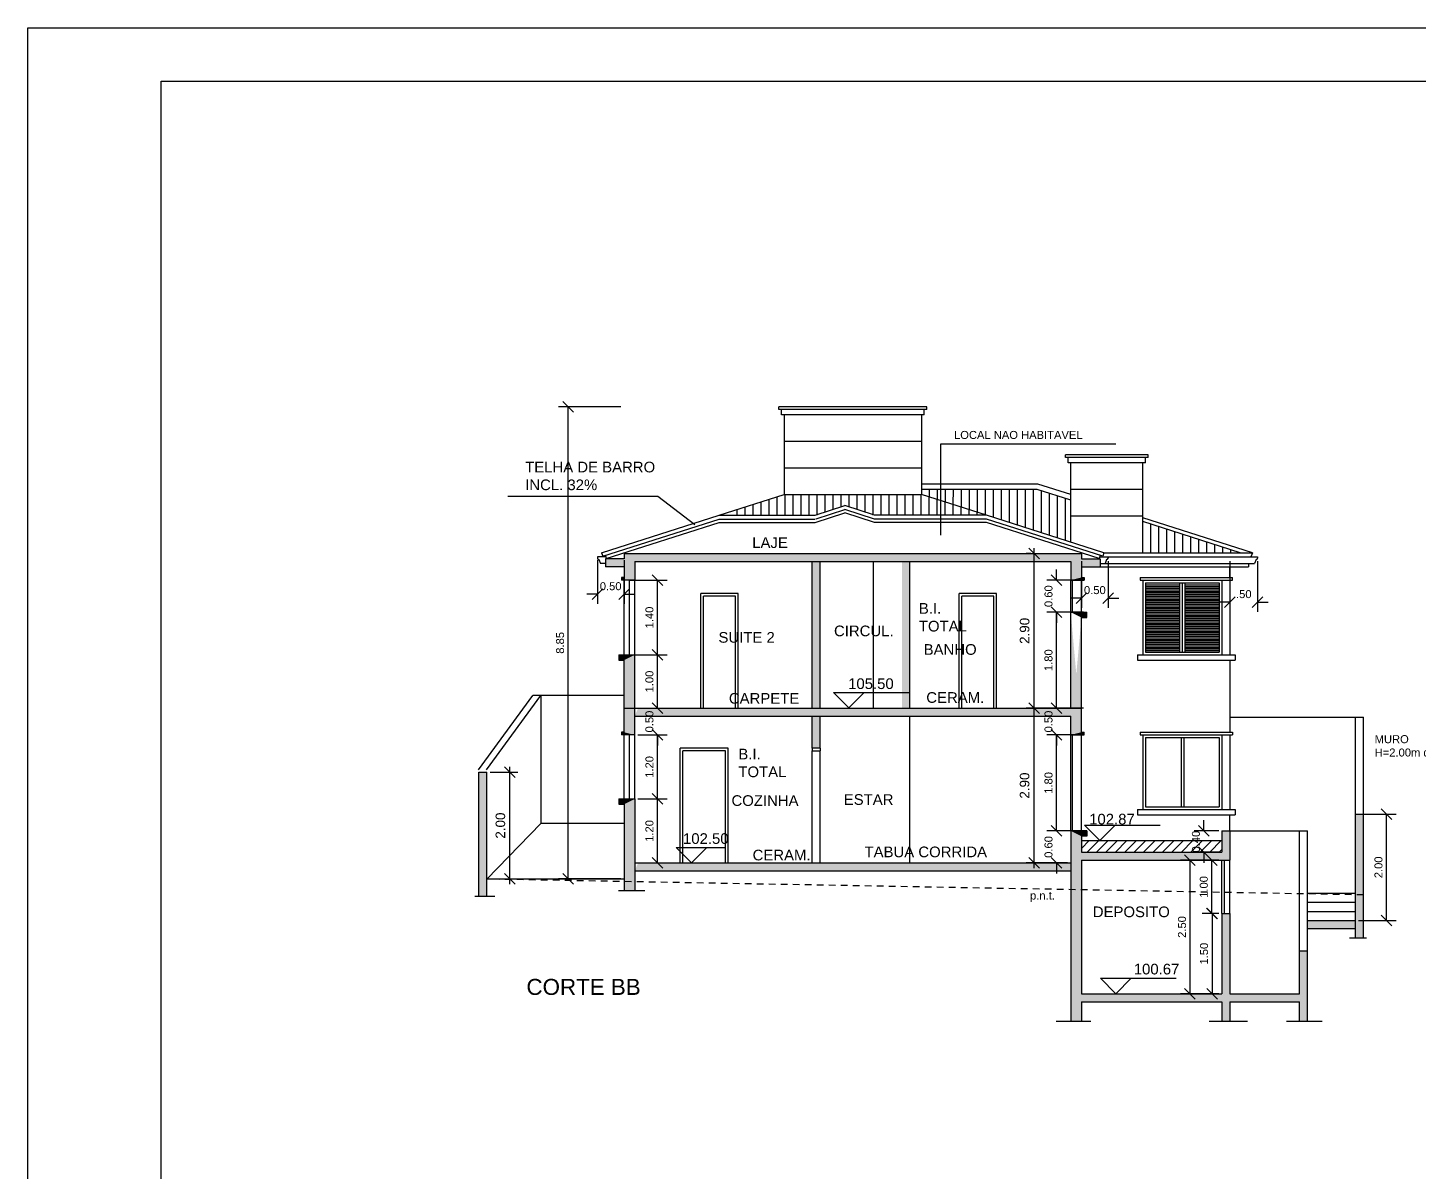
# Model space of a CAD drawing. Extents: x -23 to 90, y 6 to 84.
# Drawn here: x -23.3 to 2.78, y 62.98 to 84.43 of the extents above; entities that cross this region are included whole.
import ezdxf
from ezdxf.enums import TextEntityAlignment as Align

# ---------------------------------------------------------------- set-up
doc = ezdxf.new("R2010")
doc.units = 0
doc.header["$MEASUREMENT"] = 0
doc.linetypes.add('HIDDEN2', pattern=[0.1875, 0.125, -0.0625])
doc.layers.get('0').update_dxf_attribs({"linetype": 'CONTINUOUS'})
doc.layers.get('DEFPOINTS').update_dxf_attribs({"linetype": 'CONTINUOUS'})
for name, color, linetype in [('ALV', 6, 'CONTINUOUS'), ('CAIXILHO', 3, 'CONTINUOUS'), ('COTA', 7, 'CONTINUOUS'), ('COTAPR', 2, 'CONTINUOUS'), ('PEITORIL', 2, 'CONTINUOUS'), ('PISO', 11, 'CONTINUOUS'), ('PORTA', 2, 'CONTINUOUS'), ('PROJ', 21, 'HIDDEN2'), ('SOLID', 253, 'CONTINUOUS'), ('TELHADO', 21, 'CONTINUOUS'), ('TEXTO1', 5, 'CONTINUOUS'), ('VISTA1', 1, 'CONTINUOUS'), ('VISTA2', 2, 'CONTINUOUS'), ('VISTA3', 3, 'CONTINUOUS'), ('VISTA4', 4, 'CONTINUOUS'), ('VISTA6', 6, 'CONTINUOUS')]:
    doc.layers.add(name, color=color, linetype=linetype)
doc.styles.add('ROMANS', font='romans', dxfattribs={"height": 0.2})
doc.styles.get("Standard").update_dxf_attribs({"font": 'swissl.ttf'})
doc.dimstyles.get("Standard").update_dxf_attribs({"dimtxt": 0.15, "dimasz": 0, "dimexe": 0.18, "dimexo": 0.06, "dimgap": 0.09, "dimtad": 1, "dimzin": 0, "dimdsep": 46, "dimtxsty": 'ROMANS', "dimtsz": 0.1, "dimcen": 0.09, "dimadec": 0, "dimazin": 0, "dimtfac": 1, "dimtix": 1, "dimtofl": 0, "dimtmove": 2, "dimatfit": 3, "dimfxl": 1, "dimtolj": 1, "dimtzin": 0, "dimarcsym": 0})

# ---------------------------------------------------------------- blocks, each defined once
blk = doc.blocks.new('*D30')
at = {"color": 0, "linetype": 'ByBlock'}
for p, q in [((15.624, 17.608), (15.424, 17.808)), ((15.524, 14.708), (15.524, 17.808)), ((16.148, 17.708), (15.374, 17.708)), ((15.624, 14.708), (15.424, 14.908)), ((16.148, 14.808), (15.374, 14.808))]:
    blk.add_line(p, q, dxfattribs=at)
at = {"layer": 'DEFPOINTS', "color": 0, "linetype": 'ByBlock'}
for p in [(15.524, 17.708), (16.211, 17.708), (16.211, 14.808)]:
    blk.add_point(p, dxfattribs=at)
at = {"color": 0, "linetype": 'ByBlock'}
blk.add_text('2.90', height=0.18, rotation=90, dxfattribs=at).set_placement((15.344, 16.258), align=Align.MIDDLE_CENTER)
blk = doc.blocks.new('*D31')
at = {"color": 0, "linetype": 'ByBlock'}
for p, q in [((15.461, 20.608), (15.374, 20.608)), ((15.624, 20.508), (15.424, 20.708)), ((15.524, 17.608), (15.524, 20.708)), ((15.624, 17.608), (15.424, 17.808)), ((16.148, 17.708), (15.374, 17.708))]:
    blk.add_line(p, q, dxfattribs=at)
at = {"layer": 'DEFPOINTS', "color": 0, "linetype": 'ByBlock'}
for p in [(15.524, 20.608), (15.524, 20.608), (16.211, 17.708)]:
    blk.add_point(p, dxfattribs=at)
at = {"color": 0, "linetype": 'ByBlock'}
blk.add_text('2.90', height=0.18, rotation=90, dxfattribs=at).set_placement((15.344, 19.158), align=Align.MIDDLE_CENTER)
blk = doc.blocks.new('*D29')
at = {"color": 0, "linetype": 'ByBlock'}
for p, q in [((5.324, 16.508), (5.846, 16.508)), ((5.796, 16.408), (5.596, 16.608)), ((5.696, 14.408), (5.696, 16.608)), ((5.796, 14.408), (5.596, 14.608)), ((5.324, 14.508), (5.846, 14.508))]:
    blk.add_line(p, q, dxfattribs=at)
at = {"layer": 'DEFPOINTS', "color": 0, "linetype": 'ByBlock'}
for p in [(5.262, 16.508), (5.696, 16.508), (5.262, 14.508)]:
    blk.add_point(p, dxfattribs=at)
at = {"color": 0, "linetype": 'ByBlock'}
blk.add_text('2.00', height=0.18, rotation=90, dxfattribs=at).set_placement((5.516, 15.508), align=Align.MIDDLE_CENTER)
blk = doc.blocks.new('*D54')
at = {"color": 0, "linetype": 'ByBlock'}
for p, q in [((8.094, 16.008), (8.64, 16.008)), ((8.56, 15.908), (8.36, 16.108)), ((8.46, 14.808), (8.46, 16.008)), ((8.56, 14.708), (8.36, 14.908)), ((8.094, 14.808), (8.64, 14.808))]:
    blk.add_line(p, q, dxfattribs=at)
at = {"layer": 'DEFPOINTS', "color": 0, "linetype": 'ByBlock'}
for p in [(8.034, 16.008), (8.46, 16.008), (8.034, 14.808)]:
    blk.add_point(p, dxfattribs=at)
at = {"color": 0, "linetype": 'ByBlock'}
blk.add_text('1.20', height=0.15, rotation=90, dxfattribs=at).set_placement((8.31, 15.408), align=Align.MIDDLE_CENTER)
blk = doc.blocks.new('*D55')
at = {"color": 0, "linetype": 'ByBlock'}
for p, q in [((8.56, 17.108), (8.36, 17.308)), ((8.094, 17.208), (8.64, 17.208)), ((8.46, 16.008), (8.46, 17.208)), ((8.094, 16.008), (8.64, 16.008)), ((8.56, 15.908), (8.36, 16.108))]:
    blk.add_line(p, q, dxfattribs=at)
at = {"layer": 'DEFPOINTS', "color": 0, "linetype": 'ByBlock'}
for p in [(8.034, 17.208), (8.46, 17.208), (8.034, 16.008)]:
    blk.add_point(p, dxfattribs=at)
at = {"color": 0, "linetype": 'ByBlock'}
blk.add_text('1.20', height=0.15, rotation=90, dxfattribs=at).set_placement((8.31, 16.608), align=Align.MIDDLE_CENTER)
blk = doc.blocks.new('*D56')
at = {"color": 0, "linetype": 'ByBlock'}
for p, q in [((8.56, 17.608), (8.36, 17.808)), ((8.46, 17.708), (8.46, 17.908)), ((8.094, 17.708), (8.64, 17.708)), ((8.56, 17.108), (8.36, 17.308)), ((8.094, 17.208), (8.64, 17.208)), ((8.46, 17.208), (8.46, 17.008))]:
    blk.add_line(p, q, dxfattribs=at)
at = {"layer": 'DEFPOINTS', "color": 0, "linetype": 'ByBlock'}
for p in [(8.034, 17.708), (8.46, 17.708), (8.034, 17.208)]:
    blk.add_point(p, dxfattribs=at)
at = {"color": 0, "linetype": 'ByBlock'}
blk.add_text('0.50', height=0.15, rotation=90, dxfattribs=at).set_placement((8.31, 17.458), align=Align.MIDDLE_CENTER)
blk = doc.blocks.new('*D57')
at = {"color": 0, "linetype": 'ByBlock'}
for p, q in [((8.56, 18.608), (8.36, 18.808)), ((7.944, 18.708), (8.64, 18.708)), ((8.46, 17.708), (8.46, 18.708)), ((8.56, 17.608), (8.36, 17.808)), ((7.944, 17.708), (8.64, 17.708))]:
    blk.add_line(p, q, dxfattribs=at)
at = {"layer": 'DEFPOINTS', "color": 0, "linetype": 'ByBlock'}
for p in [(7.884, 18.708), (8.46, 18.708), (7.884, 17.708)]:
    blk.add_point(p, dxfattribs=at)
at = {"color": 0, "linetype": 'ByBlock'}
blk.add_text('1.00', height=0.15, rotation=90, dxfattribs=at).set_placement((8.31, 18.208), align=Align.MIDDLE_CENTER)
blk = doc.blocks.new('*D58')
at = {"color": 0, "linetype": 'ByBlock'}
for p, q in [((7.944, 20.108), (8.64, 20.108)), ((8.56, 20.008), (8.36, 20.208)), ((8.46, 18.708), (8.46, 20.108)), ((8.56, 18.608), (8.36, 18.808)), ((7.944, 18.708), (8.64, 18.708))]:
    blk.add_line(p, q, dxfattribs=at)
at = {"layer": 'DEFPOINTS', "color": 0, "linetype": 'ByBlock'}
for p in [(7.884, 20.108), (8.46, 20.108), (7.884, 18.708)]:
    blk.add_point(p, dxfattribs=at)
at = {"color": 0, "linetype": 'ByBlock'}
blk.add_text('1.40', height=0.15, rotation=90, dxfattribs=at).set_placement((8.31, 19.408), align=Align.MIDDLE_CENTER)
blk = doc.blocks.new('*X10')
at = {"color": 0}
for p, q in [((39.212, 4.918), (39.358, 5.064)), ((39.318, 4.846), (39.535, 5.064)), ((39.494, 4.846), (39.712, 5.064)), ((39.671, 4.846), (39.889, 5.064)), ((39.848, 4.846), (40.065, 5.064)), ((40.025, 4.846), (40.242, 5.064)), ((40.201, 4.846), (40.419, 5.064)), ((40.378, 4.846), (40.596, 5.064)), ((40.555, 4.846), (40.773, 5.064)), ((40.732, 4.846), (40.949, 5.064)), ((40.909, 4.846), (41.126, 5.064)), ((41.085, 4.846), (41.303, 5.064)), ((41.262, 4.846), (41.48, 5.064)), ((41.439, 4.846), (41.656, 5.064)), ((41.616, 4.846), (41.833, 5.064)), ((41.792, 4.846), (41.847, 4.9))]:
    blk.add_line(p, q, dxfattribs=at)
blk = doc.blocks.new('*D59')
at = {"color": 0, "linetype": 'ByBlock'}
for p, q in [((16.151, 15.408), (15.762, 15.408)), ((16.042, 15.308), (15.842, 15.508)), ((15.942, 15.408), (15.942, 15.608)), ((16.042, 14.708), (15.842, 14.908)), ((16.151, 14.808), (15.762, 14.808)), ((15.942, 14.808), (15.942, 14.608))]:
    blk.add_line(p, q, dxfattribs=at)
at = {"layer": 'DEFPOINTS', "color": 0, "linetype": 'ByBlock'}
for p in [(15.942, 15.408), (16.211, 15.408), (16.211, 14.808)]:
    blk.add_point(p, dxfattribs=at)
at = {"color": 0, "linetype": 'ByBlock'}
blk.add_text('0.60', height=0.15, rotation=90, dxfattribs=at).set_placement((15.792, 15.108), align=Align.MIDDLE_CENTER)
blk = doc.blocks.new('*D60')
at = {"color": 0, "linetype": 'ByBlock'}
for p, q in [((16.042, 17.108), (15.842, 17.308)), ((16.301, 17.208), (15.762, 17.208)), ((15.942, 15.408), (15.942, 17.208)), ((16.301, 15.408), (15.762, 15.408)), ((16.042, 15.308), (15.842, 15.508))]:
    blk.add_line(p, q, dxfattribs=at)
at = {"layer": 'DEFPOINTS', "color": 0, "linetype": 'ByBlock'}
for p in [(15.942, 17.208), (16.361, 17.208), (16.361, 15.408)]:
    blk.add_point(p, dxfattribs=at)
at = {"color": 0, "linetype": 'ByBlock'}
blk.add_text('1.80', height=0.15, rotation=90, dxfattribs=at).set_placement((15.792, 16.308), align=Align.MIDDLE_CENTER)
blk = doc.blocks.new('*D61')
at = {"color": 0, "linetype": 'ByBlock'}
for p, q in [((16.042, 17.608), (15.842, 17.808)), ((15.942, 17.708), (15.942, 17.908)), ((16.301, 17.708), (15.762, 17.708)), ((16.042, 17.108), (15.842, 17.308)), ((16.301, 17.208), (15.762, 17.208)), ((15.942, 17.208), (15.942, 17.008))]:
    blk.add_line(p, q, dxfattribs=at)
at = {"layer": 'DEFPOINTS', "color": 0, "linetype": 'ByBlock'}
for p in [(15.942, 17.708), (16.361, 17.708), (16.361, 17.208)]:
    blk.add_point(p, dxfattribs=at)
at = {"color": 0, "linetype": 'ByBlock'}
blk.add_text('0.50', height=0.15, rotation=90, dxfattribs=at).set_placement((15.792, 17.458), align=Align.MIDDLE_CENTER)
blk = doc.blocks.new('*D62')
at = {"color": 0, "linetype": 'ByBlock'}
for p, q in [((16.042, 19.408), (15.842, 19.608)), ((16.451, 19.508), (15.762, 19.508)), ((15.942, 17.708), (15.942, 19.508)), ((16.042, 17.608), (15.842, 17.808)), ((16.451, 17.708), (15.762, 17.708))]:
    blk.add_line(p, q, dxfattribs=at)
at = {"layer": 'DEFPOINTS', "color": 0, "linetype": 'ByBlock'}
for p in [(15.942, 19.508), (16.511, 19.508), (16.511, 17.708)]:
    blk.add_point(p, dxfattribs=at)
at = {"color": 0, "linetype": 'ByBlock'}
blk.add_text('1.80', height=0.15, rotation=90, dxfattribs=at).set_placement((15.792, 18.608), align=Align.MIDDLE_CENTER)
blk = doc.blocks.new('*D63')
at = {"color": 0, "linetype": 'ByBlock'}
for p, q in [((16.451, 20.108), (15.762, 20.108)), ((16.042, 20.008), (15.842, 20.208)), ((15.942, 20.108), (15.942, 20.308)), ((16.042, 19.408), (15.842, 19.608)), ((16.451, 19.508), (15.762, 19.508)), ((15.942, 19.508), (15.942, 19.308))]:
    blk.add_line(p, q, dxfattribs=at)
at = {"layer": 'DEFPOINTS', "color": 0, "linetype": 'ByBlock'}
for p in [(15.942, 20.108), (16.511, 20.108), (16.511, 19.508)]:
    blk.add_point(p, dxfattribs=at)
at = {"color": 0, "linetype": 'ByBlock'}
blk.add_text('0.60', height=0.15, rotation=90, dxfattribs=at).set_placement((15.792, 19.808), align=Align.MIDDLE_CENTER)
blk = doc.blocks.new('*D64')
at = {"color": 0, "linetype": 'ByBlock'}
for p, q in [((19.195, 20.464), (19.195, 19.517)), ((19.713, 20.464), (19.713, 19.517)), ((19.195, 19.697), (18.995, 19.697)), ((19.095, 19.597), (19.295, 19.797)), ((19.613, 19.597), (19.813, 19.797)), ((19.713, 19.697), (19.913, 19.697))]:
    blk.add_line(p, q, dxfattribs=at)
at = {"layer": 'DEFPOINTS', "color": 0, "linetype": 'ByBlock'}
for p in [(19.195, 20.524), (19.713, 20.524), (19.195, 19.697)]:
    blk.add_point(p, dxfattribs=at)
at = {"color": 0, "linetype": 'ByBlock'}
blk.add_text('.50', height=0.15, dxfattribs=at).set_placement((19.454, 19.847), align=Align.MIDDLE_CENTER)
blk = doc.blocks.new('*D65')
at = {"color": 0, "linetype": 'ByBlock'}
for p, q in [((16.411, 20.464), (16.411, 19.592)), ((16.911, 20.464), (16.911, 19.592)), ((16.311, 19.672), (16.511, 19.872)), ((16.811, 19.672), (17.011, 19.872)), ((16.411, 19.772), (16.211, 19.772)), ((16.911, 19.772), (17.111, 19.772))]:
    blk.add_line(p, q, dxfattribs=at)
at = {"layer": 'DEFPOINTS', "color": 0, "linetype": 'ByBlock'}
for p in [(16.411, 20.524), (16.911, 20.524), (16.411, 19.772)]:
    blk.add_point(p, dxfattribs=at)
at = {"color": 0, "linetype": 'ByBlock'}
blk.add_text('0.50', height=0.15, dxfattribs=at).set_placement((16.661, 19.922), align=Align.MIDDLE_CENTER)
blk = doc.blocks.new('*D66')
at = {"color": 0, "linetype": 'ByBlock'}
for p, q in [((7.334, 20.484), (7.334, 19.665)), ((7.834, 20.484), (7.834, 19.665)), ((7.334, 19.845), (7.134, 19.845)), ((7.234, 19.745), (7.434, 19.945)), ((7.734, 19.745), (7.934, 19.945)), ((7.834, 19.845), (8.034, 19.845))]:
    blk.add_line(p, q, dxfattribs=at)
at = {"layer": 'DEFPOINTS', "color": 0, "linetype": 'ByBlock'}
for p in [(7.334, 20.544), (7.834, 20.544), (7.834, 19.845)]:
    blk.add_point(p, dxfattribs=at)
at = {"color": 0, "linetype": 'ByBlock'}
blk.add_text('0.50', height=0.15, dxfattribs=at).set_placement((7.584, 19.995), align=Align.MIDDLE_CENTER)
blk = doc.blocks.new('*D67')
at = {"color": 0, "linetype": 'ByBlock'}
for p, q in [((21.605, 15.725), (22.308, 15.725)), ((22.228, 15.625), (22.028, 15.825)), ((22.128, 13.728), (22.128, 15.725)), ((22.228, 13.628), (22.028, 13.828)), ((21.605, 13.728), (22.308, 13.728))]:
    blk.add_line(p, q, dxfattribs=at)
at = {"layer": 'DEFPOINTS', "color": 0, "linetype": 'ByBlock'}
for p in [(21.545, 15.725), (22.128, 15.725), (21.545, 13.728)]:
    blk.add_point(p, dxfattribs=at)
at = {"color": 0, "linetype": 'ByBlock'}
blk.add_text('2.00', height=0.15, rotation=90, dxfattribs=at).set_placement((21.978, 14.726), align=Align.MIDDLE_CENTER)
blk = doc.blocks.new('*D68')
at = {"color": 0, "linetype": 'ByBlock'}
for p, q in [((18.985, 15.408), (18.526, 15.408)), ((18.806, 15.308), (18.606, 15.508)), ((18.706, 15.408), (18.706, 15.608)), ((18.985, 15.008), (18.526, 15.008)), ((18.806, 14.908), (18.606, 15.108)), ((18.706, 15.008), (18.706, 14.808))]:
    blk.add_line(p, q, dxfattribs=at)
at = {"layer": 'DEFPOINTS', "color": 0, "linetype": 'ByBlock'}
for p in [(18.706, 15.408), (19.045, 15.408), (19.045, 15.008)]:
    blk.add_point(p, dxfattribs=at)
at = {"color": 0, "linetype": 'ByBlock'}
blk.add_text('0.40', height=0.15, rotation=90, dxfattribs=at).set_placement((18.556, 15.208), align=Align.MIDDLE_CENTER)
blk = doc.blocks.new('*D69')
at = {"color": 0, "linetype": 'ByBlock'}
for p, q in [((18.953, 14.758), (18.753, 14.958)), ((18.985, 14.858), (18.673, 14.858)), ((18.853, 13.858), (18.853, 14.858)), ((18.985, 13.858), (18.673, 13.858)), ((18.953, 13.758), (18.753, 13.958))]:
    blk.add_line(p, q, dxfattribs=at)
at = {"layer": 'DEFPOINTS', "color": 0, "linetype": 'ByBlock'}
for p in [(18.853, 14.858), (19.045, 14.858), (19.045, 13.858)]:
    blk.add_point(p, dxfattribs=at)
at = {"color": 0, "linetype": 'ByBlock'}
blk.add_text('1.00', height=0.15, rotation=90, dxfattribs=at).set_placement((18.703, 14.358), align=Align.MIDDLE_CENTER)
blk = doc.blocks.new('*D71')
at = {"color": 0, "linetype": 'ByBlock'}
for p, q in [((7.774, 23.358), (6.605, 23.358)), ((6.885, 23.258), (6.685, 23.458)), ((6.785, 14.508), (6.785, 23.358)), ((6.885, 14.408), (6.685, 14.608)), ((7.774, 14.508), (6.605, 14.508))]:
    blk.add_line(p, q, dxfattribs=at)
at = {"layer": 'DEFPOINTS', "color": 0, "linetype": 'ByBlock'}
for p in [(6.785, 23.358), (7.834, 23.358), (7.834, 14.508)]:
    blk.add_point(p, dxfattribs=at)
at = {"color": 0, "linetype": 'ByBlock'}
blk.add_text('8.85', height=0.15, rotation=90, dxfattribs=at).set_placement((6.635, 18.933), align=Align.MIDDLE_CENTER)
blk = doc.blocks.new('*D86')
at = {"color": 0, "linetype": 'ByBlock'}
for p, q in [((18.545, 14.758), (18.345, 14.958)), ((18.985, 14.858), (18.265, 14.858)), ((18.445, 14.858), (18.445, 12.358)), ((18.985, 12.358), (18.265, 12.358)), ((18.545, 12.258), (18.345, 12.458))]:
    blk.add_line(p, q, dxfattribs=at)
at = {"layer": 'DEFPOINTS', "color": 0, "linetype": 'ByBlock'}
for p in [(19.045, 14.858), (18.445, 12.358), (19.045, 12.358)]:
    blk.add_point(p, dxfattribs=at)
at = {"color": 0, "linetype": 'ByBlock'}
blk.add_text('2.50', height=0.15, rotation=90, dxfattribs=at).set_placement((18.295, 13.608), align=Align.MIDDLE_CENTER)
blk = doc.blocks.new('*D87')
at = {"color": 0, "linetype": 'ByBlock'}
for p, q in [((18.985, 13.858), (18.678, 13.858)), ((18.958, 13.758), (18.758, 13.958)), ((18.858, 13.858), (18.858, 12.358)), ((18.985, 12.358), (18.678, 12.358)), ((18.958, 12.258), (18.758, 12.458))]:
    blk.add_line(p, q, dxfattribs=at)
at = {"layer": 'DEFPOINTS', "color": 0, "linetype": 'ByBlock'}
for p in [(19.045, 13.858), (18.858, 12.358), (19.045, 12.358)]:
    blk.add_point(p, dxfattribs=at)
at = {"color": 0, "linetype": 'ByBlock'}
blk.add_text('1.50', height=0.15, rotation=90, dxfattribs=at).set_placement((18.708, 13.108), align=Align.MIDDLE_CENTER)

msp = doc.modelspace()

# ---------------------------------------------------------------- linework, layer by layer
for p, q in [((-23.303, 84.427), (90.408, 84.427)), ((-23.303, 5.558), (-23.303, 84.427)), ((-14.305, 75.647), (-11.491, 75.647)), ((-11.491, 75.647), (-10.798, 75.117)), ((-5.331, 75.293), (-6.55, 75.683)), ((-2.4, 75.775), (-3.75, 75.775)), ((-12.458, 74.481), (-10.345, 75.157)), ((-10.345, 75.157), (-8.545, 75.157)), ((-8.545, 75.157), (-7.988, 75.335)), ((-7.431, 75.157), (-7.988, 75.335)), ((-5.331, 75.157), (-7.431, 75.157)), ((-3.218, 74.481), (-5.331, 75.157)), ((-2.4, 75.275), (-3.75, 75.275)), ((-12.476, 74.51), (-12.626, 74.51)), ((-12.476, 74.538), (-12.458, 74.481)), ((-7.45, 71.675), (-7.45, 74.425)), ((-3.2, 74.538), (-3.218, 74.481)), ((-3.2, 74.538), (-3.218, 74.481)), ((-3.2, 74.51), (-3.05, 74.51)), ((-2.45, 74.125), (-0.715, 74.125)), ((-2.45, 74.125), (-2.45, 74.075)), ((-0.715, 74.075), (-0.715, 74.125)), ((-3.75, 74.075), (-3.55, 74.075)), ((-2.45, 74.075), (-2.4, 74.075)), ((-2.4, 74.075), (-0.715, 74.075)), ((-2.4, 74.075), (-2.4, 72.675)), ((-2.35, 74.025), (-0.965, 74.025)), ((-2.35, 74.025), (-2.35, 72.725)), ((-0.965, 74.025), (-0.965, 72.725)), ((-0.915, 74.075), (-0.915, 72.675)), ((-0.765, 74.075), (-0.765, 72.675)), ((-2.5, 72.675), (-0.665, 72.675)), ((-2.5, 72.675), (-2.5, 72.575)), ((-2.5, 72.575), (-0.665, 72.575)), ((-2.35, 72.725), (-0.965, 72.725)), ((-0.665, 72.675), (-0.665, 72.575)), ((-6.765, 68.775), (-6.765, 71.525)), ((-2.45, 71.225), (-0.715, 71.225)), ((-2.45, 71.225), (-2.45, 71.175)), ((-0.715, 71.225), (-0.715, 71.175)), ((-2.45, 71.175), (-0.715, 71.175)), ((-2.4, 71.175), (-2.4, 69.775)), ((-2.35, 71.125), (-0.965, 71.125)), ((-2.35, 71.125), (-2.35, 69.825)), ((-0.965, 71.125), (-0.965, 69.825)), ((-0.915, 71.175), (-0.915, 69.775)), ((-0.765, 71.175), (-0.765, 69.775)), ((-2.5, 69.775), (-0.665, 69.775)), ((-2.5, 69.775), (-2.5, 69.675)), ((-2.5, 69.675), (-0.665, 69.675)), ((-2.35, 69.825), (-0.965, 69.825)), ((-0.665, 69.775), (-0.665, 69.675)), ((-14.924, 68.15), (-14.546, 68.15)), ((-12.232, 68.259), (-11.736, 68.259)), ((1.477, 67.374), (1.794, 67.374))]:
    msp.add_line(p, q)
at = {"color": 6}
for p, q in [((-20.803, 83.427), (89.408, 83.427)), ((-20.803, 6.558), (-20.803, 83.427))]:
    msp.add_line(p, q, dxfattribs=at)
at = {"layer": 'ALV'}
for p, q in [((-12.126, 74.475), (-12.476, 74.475)), ((-12.476, 74.475), (-12.476, 74.325)), ((-12.126, 74.575), (-3.55, 74.575)), ((-12.126, 74.575), (-12.126, 74.475)), ((-11.926, 74.425), (-3.75, 74.425)), ((-11.926, 74.425), (-11.926, 74.075)), ((-8.6, 71.675), (-8.6, 74.425)), ((-8.45, 71.675), (-8.45, 74.425)), ((-6.765, 71.675), (-6.765, 74.425)), ((-3.75, 74.425), (-3.75, 74.075)), ((-3.55, 74.575), (-3.55, 74.475)), ((-3.55, 74.475), (-3.2, 74.475)), ((-3.2, 74.475), (-3.2, 74.325)), ((-12.126, 74.325), (-12.476, 74.325)), ((-12.176, 74.125), (-12.176, 74.075)), ((-12.126, 74.125), (-12.176, 74.125)), ((-12.126, 74.325), (-12.126, 74.125)), ((-3.55, 74.325), (-3.55, 74.125)), ((-3.55, 74.325), (-3.2, 74.325)), ((-3.55, 74.125), (-3.5, 74.125)), ((-3.5, 74.125), (-3.5, 74.075)), ((-11.926, 74.075), (-12.176, 74.075)), ((-3.75, 74.075), (-3.5, 74.075)), ((-3.75, 73.475), (-3.45, 73.475)), ((-3.75, 71.675), (-3.75, 73.475)), ((-3.55, 73.375), (-3.45, 73.375)), ((-3.55, 71.675), (-3.55, 73.375)), ((-3.45, 73.375), (-3.45, 73.475)), ((-12.226, 72.675), (-11.926, 72.675)), ((-12.226, 72.675), (-12.226, 72.575)), ((-12.226, 72.575), (-12.126, 72.575)), ((-12.126, 71.225), (-12.126, 72.575)), ((-11.926, 71.175), (-11.926, 72.675)), ((-12.126, 71.675), (-3.55, 71.675)), ((-11.926, 71.525), (-3.75, 71.525)), ((-8.6, 70.925), (-8.6, 71.525)), ((-8.45, 70.925), (-8.45, 71.525)), ((-3.75, 71.175), (-3.75, 71.525)), ((-3.55, 71.225), (-3.55, 71.675)), ((-12.176, 71.225), (-12.176, 71.175)), ((-12.126, 71.225), (-12.176, 71.225)), ((-3.55, 71.225), (-3.5, 71.225)), ((-3.5, 71.175), (-3.5, 71.225)), ((-11.926, 71.175), (-12.176, 71.175)), ((-3.75, 71.175), (-3.5, 71.175)), ((-3.55, 71.175), (-3.75, 71.175)), ((-8.45, 70.925), (-8.6, 70.925)), ((-14.849, 68.15), (-14.849, 70.475)), ((-14.849, 70.475), (-14.699, 70.475)), ((-14.699, 68.15), (-14.699, 70.475)), ((-12.226, 69.975), (-11.926, 69.975)), ((-12.226, 69.975), (-12.226, 69.875)), ((-11.926, 69.975), (-11.926, 68.259)), ((-12.226, 69.875), (-12.126, 69.875)), ((-12.126, 69.875), (-12.126, 68.259)), ((1.585, 67.374), (1.585, 69.692)), ((1.585, 69.692), (1.735, 69.692)), ((1.735, 67.374), (1.735, 69.692)), ((-3.75, 69.375), (-3.75, 65.808)), ((-3.45, 69.375), (-3.75, 69.375)), ((-3.55, 69.275), (-3.55, 68.975)), ((-3.45, 69.275), (-3.55, 69.275)), ((-3.45, 69.375), (-3.45, 69.275)), ((-0.915, 69.375), (-0.915, 68.975)), ((-0.915, 69.375), (-0.765, 69.375)), ((-0.765, 69.375), (-0.765, 68.825)), ((-3.55, 68.975), (-0.915, 68.975)), ((-11.926, 68.775), (-3.75, 68.775)), ((-11.926, 68.625), (-3.75, 68.625)), ((-3.55, 68.825), (-3.55, 66.325)), ((-3.55, 68.825), (-0.765, 68.825)), ((-14.699, 68.475), (-12.126, 68.475)), ((-0.915, 67.825), (-0.915, 66.325)), ((-0.915, 67.825), (-0.765, 67.825)), ((-0.765, 67.825), (-0.765, 66.325)), ((1.585, 67.695), (1.585, 67.866)), ((0.685, 67.695), (1.585, 67.695)), ((0.685, 67.545), (1.585, 67.545)), ((0.535, 67.125), (0.685, 67.125)), ((0.535, 66.325), (0.535, 67.125)), ((0.685, 65.808), (0.685, 67.125)), ((-3.55, 66.325), (-0.915, 66.325)), ((-0.765, 66.325), (0.535, 66.325)), ((-3.55, 66.175), (-0.915, 66.175)), ((-3.55, 66.175), (-3.55, 65.808)), ((-0.915, 66.175), (-0.915, 65.808)), ((-0.765, 66.175), (-0.765, 65.808)), ((-0.765, 66.175), (0.535, 66.175)), ((0.535, 65.808), (0.535, 66.175))]:
    msp.add_line(p, q, dxfattribs=at)
at = {"layer": 'CAIXILHO'}
for p, q in [((-12.026, 72.675), (-12.026, 74.075)), ((-3.715, 73.475), (-3.715, 74.075)), ((-12.026, 69.975), (-12.026, 71.175)), ((-3.715, 69.375), (-3.715, 71.175))]:
    msp.add_line(p, q, dxfattribs=at)
at = {"layer": 'COTA'}
for p, q in [((-6.185, 74.919), (-6.185, 76.632)), ((-6.185, 76.632), (-2.903, 76.632))]:
    msp.add_line(p, q, dxfattribs=at)
at = {"layer": 'COTAPR'}
for p, q in [((-1.707, 72.725), (-1.707, 74.025)), ((-1.657, 72.725), (-1.657, 74.025)), ((-1.607, 72.725), (-1.607, 74.025)), ((-8.199, 71.971), (-6.78, 71.971)), ((-7.911, 71.683), (-8.199, 71.971)), ((-7.911, 71.683), (-7.622, 71.971)), ((-0.765, 71.509), (1.735, 71.509)), ((1.585, 69.692), (1.585, 71.509)), ((1.735, 69.692), (1.735, 71.509)), ((-1.682, 71.125), (-1.682, 69.825)), ((-1.632, 71.125), (-1.632, 69.825)), ((-3.203, 69.194), (-3.491, 69.482)), ((-3.491, 69.482), (-2.073, 69.482)), ((-3.203, 69.194), (-2.915, 69.482)), ((-3.55, 69.193), (-0.92, 69.193)), ((-0.765, 69.375), (0.685, 69.375)), ((0.535, 67.125), (0.535, 69.375)), ((0.685, 67.125), (0.685, 69.375)), ((-11.148, 69.066), (-10.226, 69.066)), ((-10.86, 68.778), (-11.148, 69.066)), ((-10.86, 68.778), (-10.572, 69.066)), ((-0.915, 67.825), (-0.915, 68.825)), ((-0.865, 67.825), (-0.865, 68.825)), ((-0.765, 67.825), (-0.765, 68.825)), ((-3.193, 66.613), (-1.775, 66.613)), ((-2.905, 66.325), (-3.193, 66.613)), ((-2.905, 66.325), (-2.617, 66.613)), ((-4.021, 65.808), (-3.373, 65.808)), ((-1.153, 65.808), (-0.437, 65.808)), ((0.296, 65.808), (0.965, 65.808))]:
    msp.add_line(p, q, dxfattribs=at)
at = {"layer": 'PEITORIL'}
for p, q in [((-10.345, 75.293), (-9.126, 75.683)), ((-9.126, 75.683), (-6.55, 75.683)), ((-12.126, 72.675), (-12.126, 74.075)), ((-11.926, 72.675), (-11.926, 74.075)), ((-10.684, 71.675), (-10.684, 73.825)), ((-9.984, 73.825), (-10.684, 73.825)), ((-9.984, 71.675), (-9.984, 73.825)), ((-5.144, 73.825), (-5.844, 73.825)), ((-5.844, 71.675), (-5.844, 73.825)), ((-5.144, 71.675), (-5.144, 73.825)), ((-3.75, 73.475), (-3.75, 74.075)), ((-3.55, 73.475), (-3.55, 74.075)), ((-10.634, 71.675), (-10.634, 73.775)), ((-10.034, 73.775), (-10.634, 73.775)), ((-10.034, 71.675), (-10.034, 73.775)), ((-5.194, 73.775), (-5.794, 73.775)), ((-5.794, 71.675), (-5.794, 73.775)), ((-5.194, 71.675), (-5.194, 73.775)), ((-0.765, 72.575), (-0.765, 71.225)), ((-12.126, 69.975), (-12.126, 71.175)), ((-11.926, 69.975), (-11.926, 71.175)), ((-3.75, 69.375), (-3.75, 71.175)), ((-3.55, 69.375), (-3.55, 71.175)), ((-10.176, 70.925), (-11.076, 70.925)), ((-11.076, 68.775), (-11.076, 70.925)), ((-10.226, 70.875), (-11.026, 70.875)), ((-11.026, 68.775), (-11.026, 70.875)), ((-10.226, 68.775), (-10.226, 70.875)), ((-10.176, 68.775), (-10.176, 70.925)), ((-8.6, 68.775), (-8.6, 70.875)), ((-8.45, 68.775), (-8.45, 70.875))]:
    msp.add_line(p, q, dxfattribs=at)
at = {"layer": 'PISO'}
for p, q in [((-6.55, 76.675), (-9.126, 76.675)), ((-6.55, 76.175), (-9.126, 76.175)), ((-4.365, 75.875), (-6.55, 75.875)), ((-4.381, 75.775), (-6.55, 75.775)), ((-3.75, 75.573), (-4.381, 75.775)), ((-3.75, 75.678), (-4.365, 75.875)), ((-2.35, 73.985), (-1.707, 73.985)), ((-2.35, 73.955), (-1.707, 73.955)), ((-2.35, 73.925), (-1.707, 73.925)), ((-2.35, 73.895), (-1.707, 73.895)), ((-2.35, 73.865), (-1.707, 73.865)), ((-2.35, 73.835), (-1.707, 73.835)), ((-1.607, 73.985), (-0.965, 73.985)), ((-1.607, 73.955), (-0.965, 73.955)), ((-1.607, 73.925), (-0.965, 73.925)), ((-1.607, 73.895), (-0.965, 73.895)), ((-1.607, 73.865), (-0.965, 73.865)), ((-1.607, 73.835), (-0.965, 73.835)), ((-2.35, 73.805), (-1.707, 73.805)), ((-2.35, 73.775), (-1.707, 73.775)), ((-2.35, 73.745), (-1.707, 73.745)), ((-2.35, 73.715), (-1.707, 73.715)), ((-2.35, 73.685), (-1.707, 73.685)), ((-2.35, 73.655), (-1.707, 73.655)), ((-2.35, 73.625), (-1.707, 73.625)), ((-2.35, 73.595), (-1.707, 73.595)), ((-2.35, 73.565), (-1.707, 73.565)), ((-1.607, 73.805), (-0.965, 73.805)), ((-1.607, 73.775), (-0.965, 73.775)), ((-1.607, 73.745), (-0.965, 73.745)), ((-1.607, 73.715), (-0.965, 73.715)), ((-1.607, 73.685), (-0.965, 73.685)), ((-1.607, 73.655), (-0.965, 73.655)), ((-1.607, 73.625), (-0.965, 73.625)), ((-1.607, 73.595), (-0.965, 73.595)), ((-1.607, 73.565), (-0.965, 73.565)), ((-2.35, 73.535), (-1.707, 73.535)), ((-2.35, 73.505), (-1.707, 73.505)), ((-2.35, 73.475), (-1.707, 73.475)), ((-2.35, 73.445), (-1.707, 73.445)), ((-2.35, 73.415), (-1.707, 73.415)), ((-2.35, 73.385), (-1.707, 73.385)), ((-2.35, 73.355), (-1.707, 73.355)), ((-2.35, 73.325), (-1.707, 73.325)), ((-1.607, 73.535), (-0.965, 73.535)), ((-1.607, 73.505), (-0.965, 73.505)), ((-1.607, 73.475), (-0.965, 73.475)), ((-1.607, 73.445), (-0.965, 73.445)), ((-1.607, 73.415), (-0.965, 73.415)), ((-1.607, 73.385), (-0.965, 73.385)), ((-1.607, 73.355), (-0.965, 73.355)), ((-1.607, 73.325), (-0.965, 73.325)), ((-2.35, 73.295), (-1.707, 73.295)), ((-2.35, 73.265), (-1.707, 73.265)), ((-2.35, 73.235), (-1.707, 73.235)), ((-2.35, 73.205), (-1.707, 73.205)), ((-2.35, 73.175), (-1.707, 73.175)), ((-2.35, 73.145), (-1.707, 73.145)), ((-2.35, 73.115), (-1.707, 73.115)), ((-2.35, 73.085), (-1.707, 73.085)), ((-2.35, 73.055), (-1.707, 73.055)), ((-1.607, 73.295), (-0.965, 73.295)), ((-1.607, 73.265), (-0.965, 73.265)), ((-1.607, 73.235), (-0.965, 73.235)), ((-1.607, 73.205), (-0.965, 73.205)), ((-1.607, 73.175), (-0.965, 73.175)), ((-1.607, 73.145), (-0.965, 73.145)), ((-1.607, 73.115), (-0.965, 73.115)), ((-1.607, 73.085), (-0.965, 73.085)), ((-1.607, 73.055), (-0.965, 73.055)), ((-2.35, 73.025), (-1.707, 73.025)), ((-2.35, 72.995), (-1.707, 72.995)), ((-2.35, 72.965), (-1.707, 72.965)), ((-2.35, 72.935), (-1.707, 72.935)), ((-2.35, 72.905), (-1.707, 72.905)), ((-2.35, 72.875), (-1.707, 72.875)), ((-2.35, 72.845), (-1.707, 72.845)), ((-2.35, 72.815), (-1.707, 72.815)), ((-2.35, 72.785), (-1.707, 72.785)), ((-1.607, 73.025), (-0.965, 73.025)), ((-1.607, 72.995), (-0.965, 72.995)), ((-1.607, 72.965), (-0.965, 72.965)), ((-1.607, 72.935), (-0.965, 72.935)), ((-1.607, 72.905), (-0.965, 72.905)), ((-1.607, 72.875), (-0.965, 72.875)), ((-1.607, 72.845), (-0.965, 72.845)), ((-1.607, 72.815), (-0.965, 72.815)), ((-1.607, 72.785), (-0.965, 72.785)), ((-2.35, 72.755), (-1.707, 72.755)), ((-1.607, 72.755), (-0.965, 72.755)), ((0.685, 68.209), (1.585, 68.209)), ((0.685, 68.038), (1.585, 68.038)), ((0.685, 67.866), (1.585, 67.866))]:
    msp.add_line(p, q, dxfattribs=at)
at = {"layer": 'PORTA'}
for p, q in [((-8.6, 70.925), (-8.6, 70.875)), ((-8.6, 70.875), (-8.45, 70.875)), ((-8.45, 70.925), (-8.45, 70.875))]:
    msp.add_line(p, q, dxfattribs=at)
at = {"layer": 'PROJ'}
msp.add_line((1.735, 68.175), (-14.699, 68.472), dxfattribs=at)
at = {"layer": 'SOLID'}
for points in [[(-12.476, 74.475), (-12.476, 74.325), (-12.126, 74.475), (-12.126, 74.325)], [(-12.126, 74.075), (-11.926, 74.075), (-12.126, 74.575), (-11.926, 74.425)], [(-11.926, 74.425), (-12.126, 74.575), (-3.75, 74.425), (-3.55, 74.575)], [(-8.6, 74.425), (-8.45, 74.425), (-8.6, 71.675), (-8.45, 71.675)], [(-6.915, 74.425), (-6.765, 74.425), (-6.915, 71.675), (-6.765, 71.675)], [(-3.75, 74.425), (-3.55, 74.575), (-3.715, 74.075), (-3.55, 74.075)], [(-3.55, 74.125), (-3.75, 74.075), (-3.55, 74.575), (-3.75, 74.425)], [(-3.2, 74.325), (-3.2, 74.475), (-3.55, 74.325), (-3.55, 74.475)], [(-12.176, 74.075), (-12.176, 74.125), (-12.126, 74.075), (-12.126, 74.125)], [(-3.5, 74.125), (-3.5, 74.075), (-3.55, 74.125), (-3.75, 74.075)], [(-3.715, 74.075), (-3.55, 74.075), (-3.55, 74.125), (-3.5, 74.075)], [(-3.55, 74.125), (-3.5, 74.075), (-3.5, 74.125), (-3.55, 74.125)], [(-3.45, 73.375), (-3.45, 73.475), (-3.55, 73.375), (-3.75, 73.475)], [(-3.55, 73.375), (-3.75, 73.475), (-3.75, 71.175), (-3.55, 71.225)], [(-3.55, 73.375), (-3.75, 73.475), (-3.55, 71.225), (-3.75, 71.175)], [(-12.226, 72.575), (-12.226, 72.675), (-12.126, 72.575), (-11.926, 72.675)], [(-11.926, 71.175), (-11.926, 72.675), (-12.126, 71.225), (-12.126, 72.575)], [(-11.926, 71.525), (-11.863, 71.675), (-3.75, 71.525), (-3.75, 71.675)], [(-8.45, 70.925), (-8.6, 70.925), (-8.45, 71.525), (-8.6, 71.525)], [(-12.176, 71.175), (-12.176, 71.225), (-11.926, 71.175), (-12.126, 71.225)], [(-3.5, 71.225), (-3.5, 71.175), (-3.55, 71.225), (-3.75, 71.175)], [(-14.849, 68.15), (-14.699, 68.15), (-14.849, 70.475), (-14.699, 70.475)], [(-11.926, 69.975), (-12.126, 69.875), (-12.226, 69.975), (-12.226, 69.875)], [(-11.926, 68.259), (-12.126, 68.259), (-11.926, 69.975), (-12.126, 69.875)], [(1.735, 69.692), (1.585, 69.692), (1.735, 67.374), (1.585, 67.374)], [(-3.75, 69.375), (-3.55, 69.275), (-3.45, 69.375), (-3.45, 69.275)], [(-3.75, 69.375), (-3.75, 65.808), (-3.55, 69.275), (-3.55, 65.808)], [(-0.915, 68.975), (-0.765, 68.825), (-0.915, 69.375), (-0.765, 69.375)], [(-3.55, 68.975), (-3.55, 68.825), (-0.915, 68.975), (-0.765, 68.825)], [(-11.926, 68.625), (-11.863, 68.775), (-3.75, 68.625), (-3.812, 68.775)], [(-3.75, 68.775), (-3.75, 68.625), (-4.299, 68.775), (-4.299, 68.625)], [(-0.915, 67.825), (-0.915, 65.808), (-0.765, 67.825), (-0.765, 65.808)], [(1.585, 67.695), (0.685, 67.695), (1.585, 67.545), (0.685, 67.545)], [(0.535, 67.125), (0.535, 65.808), (0.685, 67.125), (0.685, 65.808)], [(-0.915, 66.325), (-3.55, 66.325), (-0.915, 66.175), (-3.55, 66.175)], [(-0.765, 66.325), (0.535, 66.325), (-0.765, 66.175), (0.535, 66.175)]]:
    msp.add_solid(points, dxfattribs=at)
at = {"layer": 'TELHADO'}
for p, q in [((-9.104, 75.293), (-9.104, 75.683)), ((-8.954, 75.293), (-8.954, 75.683)), ((-8.804, 75.293), (-8.804, 75.683)), ((-8.654, 75.293), (-8.654, 75.683)), ((-8.504, 75.293), (-8.504, 75.683)), ((-8.354, 75.354), (-8.354, 75.683)), ((-8.204, 75.402), (-8.204, 75.683)), ((-8.054, 75.45), (-8.054, 75.683)), ((-7.904, 75.445), (-7.904, 75.683)), ((-7.754, 75.397), (-7.754, 75.683)), ((-7.604, 75.349), (-7.604, 75.683)), ((-7.454, 75.293), (-7.454, 75.683)), ((-7.304, 75.293), (-7.304, 75.683)), ((-7.154, 75.293), (-7.154, 75.683)), ((-7.004, 75.293), (-7.004, 75.683)), ((-6.854, 75.293), (-6.854, 75.683)), ((-6.704, 75.293), (-6.704, 75.683)), ((-6.554, 75.293), (-6.554, 75.683)), ((-6.4, 75.635), (-6.4, 75.775)), ((-6.25, 75.587), (-6.25, 75.775)), ((-6.1, 75.539), (-6.1, 75.775)), ((-5.952, 75.491), (-5.95, 75.775)), ((-5.8, 75.443), (-5.8, 75.775)), ((-5.65, 75.395), (-5.65, 75.775)), ((-5.5, 75.347), (-5.5, 75.775)), ((-5.35, 75.299), (-5.35, 75.775)), ((-5.2, 75.251), (-5.2, 75.775)), ((-5.05, 75.203), (-5.05, 75.775)), ((-4.9, 75.155), (-4.9, 75.775)), ((-4.75, 75.107), (-4.75, 75.775)), ((-4.6, 75.059), (-4.6, 75.775)), ((-4.45, 75.011), (-4.45, 75.775)), ((-4.3, 74.963), (-4.3, 75.749)), ((-4.15, 74.915), (-4.15, 75.701)), ((-4, 74.867), (-4, 75.653)), ((-10.004, 75.293), (-10.004, 75.402)), ((-9.854, 75.293), (-9.854, 75.45)), ((-9.704, 75.293), (-9.704, 75.498)), ((-9.554, 75.293), (-9.554, 75.546)), ((-9.404, 75.293), (-9.404, 75.594)), ((-9.254, 75.293), (-9.254, 75.642)), ((-6.404, 75.293), (-6.404, 75.637)), ((-6.254, 75.293), (-6.254, 75.589)), ((-6.104, 75.293), (-6.104, 75.541)), ((-5.954, 75.293), (-5.954, 75.493)), ((-5.804, 75.293), (-5.804, 75.445)), ((-5.654, 75.293), (-5.654, 75.397)), ((-3.85, 74.819), (-3.85, 75.605)), ((-5.504, 75.293), (-5.504, 75.349)), ((-2.25, 74.589), (-2.25, 75.125)), ((-2.1, 74.589), (-2.1, 75.077)), ((-1.95, 74.589), (-1.95, 75.029)), ((-1.8, 74.589), (-1.8, 74.981)), ((-1.65, 74.589), (-1.65, 74.933)), ((-1.5, 74.589), (-1.5, 74.885)), ((-1.35, 74.589), (-1.35, 74.837)), ((-1.2, 74.589), (-1.2, 74.789)), ((-1.05, 74.589), (-1.05, 74.741)), ((-0.9, 74.589), (-0.9, 74.693)), ((-0.75, 74.589), (-0.75, 74.645))]:
    msp.add_line(p, q, dxfattribs=at)
at = {"layer": 'VISTA1'}
for p, q in [((-0.346, 74.589), (-2.4, 75.246)), ((-0.576, 74.589), (-2.4, 75.173)), ((-14.851, 70.521), (-13.837, 71.915)), ((-14.701, 70.521), (-13.687, 71.915)), ((-12.126, 71.915), (-13.837, 71.915)), ((-13.687, 71.915), (-13.687, 69.515)), ((-13.687, 69.515), (-14.699, 68.472)), ((-12.126, 69.515), (-13.687, 69.515))]:
    msp.add_line(p, q, dxfattribs=at)
at = {"layer": 'VISTA2'}
for p, q in [((-6.45, 77.325), (-9.226, 77.325)), ((-9.226, 77.275), (-9.226, 77.325)), ((-6.45, 77.275), (-9.226, 77.275)), ((-9.176, 77.175), (-9.176, 77.275)), ((-6.5, 77.175), (-6.5, 77.275)), ((-6.45, 77.275), (-6.45, 77.325)), ((-6.5, 77.175), (-9.176, 77.175)), ((-9.126, 77.175), (-9.126, 75.683)), ((-6.55, 77.175), (-6.55, 75.683)), ((-3.131, 74.589), (-0.346, 74.589)), ((-3.108, 74.389), (-0.415, 74.389)), ((-3.05, 74.51), (-0.397, 74.51)), ((-0.415, 74.389), (-0.305, 74.389)), ((-0.415, 74.389), (-0.415, 74.325)), ((-0.397, 74.51), (-0.247, 74.51)), ((-0.397, 74.389), (-0.305, 74.389)), ((-0.346, 74.589), (-0.372, 74.51)), ((-0.346, 74.589), (-0.368, 74.523)), ((-0.277, 74.46), (-0.305, 74.389)), ((-0.247, 74.51), (-0.247, 74.49)), ((-3.2, 74.325), (-0.415, 74.325)), ((-0.765, 74.125), (-0.765, 74.325)), ((-0.765, 69.375), (-0.765, 69.675))]:
    msp.add_line(p, q, dxfattribs=at)
msp.add_arc((-0.277, 74.49), 0.03, 270, 0, dxfattribs=at)
at = {"layer": 'VISTA3'}
for p, q in [((-2.3, 76.425), (-3.85, 76.425)), ((-3.85, 76.375), (-3.85, 76.425)), ((-2.3, 76.375), (-3.85, 76.375)), ((-3.8, 76.275), (-3.8, 76.375)), ((-2.35, 76.275), (-3.8, 76.275)), ((-3.75, 74.787), (-3.75, 76.275)), ((-2.4, 74.589), (-2.4, 76.275)), ((-2.35, 76.275), (-2.35, 76.375)), ((-2.3, 76.375), (-2.3, 76.425)), ((-8.545, 75.293), (-7.988, 75.472)), ((-8.523, 75.227), (-7.988, 75.398)), ((-7.431, 75.293), (-7.988, 75.472)), ((-7.431, 75.22), (-7.988, 75.398)), ((-12.545, 74.589), (-10.345, 75.293)), ((-12.524, 74.523), (-10.345, 75.22)), ((-10.345, 75.293), (-8.545, 75.293)), ((-10.345, 75.22), (-8.545, 75.22)), ((-5.331, 75.293), (-7.431, 75.293)), ((-5.331, 75.22), (-7.431, 75.22)), ((-3.131, 74.589), (-5.331, 75.293)), ((-3.152, 74.523), (-5.331, 75.22)), ((-12.545, 74.589), (-12.524, 74.523)), ((-3.131, 74.589), (-3.152, 74.523))]:
    msp.add_line(p, q, dxfattribs=at)
at = {"layer": 'VISTA4'}
for p, q in [((-12.626, 74.51), (-12.626, 74.49)), ((-12.596, 74.46), (-12.567, 74.389)), ((-12.476, 74.389), (-12.567, 74.389)), ((-3.2, 74.389), (-3.108, 74.389)), ((-3.131, 74.589), (-3.152, 74.523)), ((-3.08, 74.46), (-3.108, 74.389)), ((-3.05, 74.51), (-3.05, 74.49))]:
    msp.add_line(p, q, dxfattribs=at)
for centre, start, end in [((-12.596, 74.49), 180, 270), ((-3.08, 74.49), 270, 0)]:
    msp.add_arc(centre, 0.03, start, end, dxfattribs=at)
at = {"layer": 'VISTA6'}
msp.add_line((-3.2, 74.389), (-3.108, 74.389), dxfattribs=at)

# ---------------------------------------------------------------- block references
at = {"layer": 'VISTA1'}
msp.add_blockref('*X10', (-42.762, 64.129), dxfattribs=at)

# ---------------------------------------------------------------- texts
for s, height, p in [('TELHA DE BARRO', 0.2, (-13.979, 76.095)), ('INCL. 32%', 0.2, (-13.979, 75.762)), ('LAJE', 0.2, (-9.722, 74.678)), ('B.I.', 0.2, (-6.598, 73.446)), ('TOTAL', 0.2, (-6.598, 73.113)), ('SUITE 2', 0.2, (-10.355, 72.903)), ('CIRCUL.', 0.2, (-8.189, 73.024)), ('BANHO', 0.2, (-6.508, 72.676)), ('CARPETE', 0.2, (-10.16, 71.76)), ('CERAM.', 0.2, (-6.459, 71.776)), ('B.I.', 0.2, (-9.982, 70.716)), ('TOTAL', 0.2, (-9.982, 70.383)), ('COZINHA', 0.2, (-10.111, 69.844)), ('ESTAR', 0.2, (-8.006, 69.864)), ('CERAM.', 0.2, (-9.715, 68.823)), ('TABUA CORRIDA', 0.2, (-7.617, 68.882)), ('p.n.t.', 0.15, (-4.514, 68.089)), ('DEPOSITO', 0.2, (-3.337, 67.759))]:
    msp.add_text(s, height=height).set_placement(p)
at = {"layer": 'COTA'}
msp.add_text('LOCAL NAO HABITAVEL', height=0.15, dxfattribs=at).set_placement((-5.939, 76.722))
at = {"layer": 'COTAPR'}
for s, height, p in [('105.50', 0.2, (-7.924, 72.035)), ('MURO', 0.15, (1.947, 71.02)), ('H=2.00m do P.N.T.', 0.15, (1.947, 70.77)), ('102.87', 0.2, (-3.405, 69.496)), ('102.50', 0.2, (-11.02, 69.132)), ('100.67', 0.2, (-2.569, 66.686))]:
    msp.add_text(s, height=height, dxfattribs=at).set_placement(p)
at = {"layer": 'TEXTO1'}
msp.add_text('CORTE BB', height=0.3, dxfattribs=at).set_placement((-13.955, 66.302))

# ---------------------------------------------------------------- dimensions: what is measured, and where the dimension line sits
dim = msp.add_linear_dim(base=(-4.436, 74.575), p1=(-3.75, 71.675), p2=(-4.436, 74.575), angle=90, dimstyle='Standard')
dim.commit()
dim.dimension.update_dxf_attribs({"geometry": '*D31', "text_midpoint": (-4.616, 73.125), "insert": (-19.96, 53.967)})
for p1, p2, distance, picture, middle in [((-3.75, 68.775), (-3.75, 71.675), 0.687, '*D30', (-4.616, 70.225)), ((-14.699, 68.475), (-14.699, 70.475), -0.435, '*D29', (-14.444, 69.475))]:
    dim = msp.add_aligned_dim(p1=p1, p2=p2, distance=distance, dimstyle='Standard')
    dim.commit()
    dim.dimension.update_dxf_attribs({"geometry": picture, "text_midpoint": middle, "insert": (-19.96, 53.967)})
at = {"layer": 'COTAPR'}
for p1, p2, distance, picture, middle in [((-12.126, 68.475), (-12.126, 77.325), 1.049, '*D71', (-13.325, 72.9)), ((-12.626, 74.51), (-12.126, 74.51), -0.699, '*D66', (-12.376, 73.962)), ((-3.05, 74.49), (-3.55, 74.49), 0.752, '*D65', (-3.3, 73.889)), ((-11.926, 68.775), (-11.926, 69.975), -0.426, '*D54', (-11.65, 69.375)), ((1.585, 67.695), (1.585, 69.692), -0.583, '*D67', (2.018, 68.693)), ((-3.75, 68.775), (-3.75, 69.375), 0.268, '*D59', (-4.168, 69.075)), ((-0.915, 68.975), (-0.915, 69.375), 0.339, '*D68', (-1.404, 69.175))]:
    dim = msp.add_aligned_dim(p1=p1, p2=p2, distance=distance, dimstyle='Standard', dxfattribs=at)
    dim.commit()
    dim.dimension.update_dxf_attribs({"geometry": picture, "text_midpoint": middle, "insert": (-19.96, 53.967)})
dim = msp.add_aligned_dim(p1=(-0.247, 74.49), p2=(-0.765, 74.49), distance=0.826, text='.50', dimstyle='Standard', dxfattribs=at)
dim.commit()
dim.dimension.update_dxf_attribs({"geometry": '*D64', "text_midpoint": (-0.506, 73.814), "insert": (-19.96, 53.967)})
for base, p1, p2, picture, middle in [((-11.5, 74.075), (-12.076, 72.675), (-12.076, 74.075), '*D58', (-11.65, 73.375)), ((-4.018, 74.075), (-3.45, 73.475), (-3.45, 74.075), '*D63', (-4.168, 73.775)), ((-4.018, 73.475), (-3.45, 71.675), (-3.45, 73.475), '*D62', (-4.168, 72.575)), ((-11.5, 72.675), (-12.076, 71.675), (-12.076, 72.675), '*D57', (-11.65, 72.175)), ((-11.5, 71.675), (-11.926, 71.175), (-11.926, 71.675), '*D56', (-11.65, 71.425)), ((-4.018, 71.675), (-3.6, 71.175), (-3.6, 71.675), '*D61', (-4.168, 71.425)), ((-11.5, 71.175), (-11.926, 69.975), (-11.926, 71.175), '*D55', (-11.65, 70.575)), ((-4.018, 71.175), (-3.6, 69.375), (-3.6, 71.175), '*D60', (-4.168, 70.275)), ((-1.515, 66.325), (-0.915, 68.825), (-0.915, 66.325), '*D86', (-1.665, 67.575)), ((-1.107, 68.825), (-0.915, 67.825), (-0.915, 68.825), '*D69', (-1.257, 68.325)), ((-1.102, 66.325), (-0.915, 67.825), (-0.915, 66.325), '*D87', (-1.252, 67.075))]:
    dim = msp.add_linear_dim(base=base, p1=p1, p2=p2, angle=90, dimstyle='Standard', dxfattribs=at)
    dim.commit()
    dim.dimension.update_dxf_attribs({"geometry": picture, "text_midpoint": middle, "insert": (-19.96, 53.967)})

doc.saveas('drawing.dxf')
